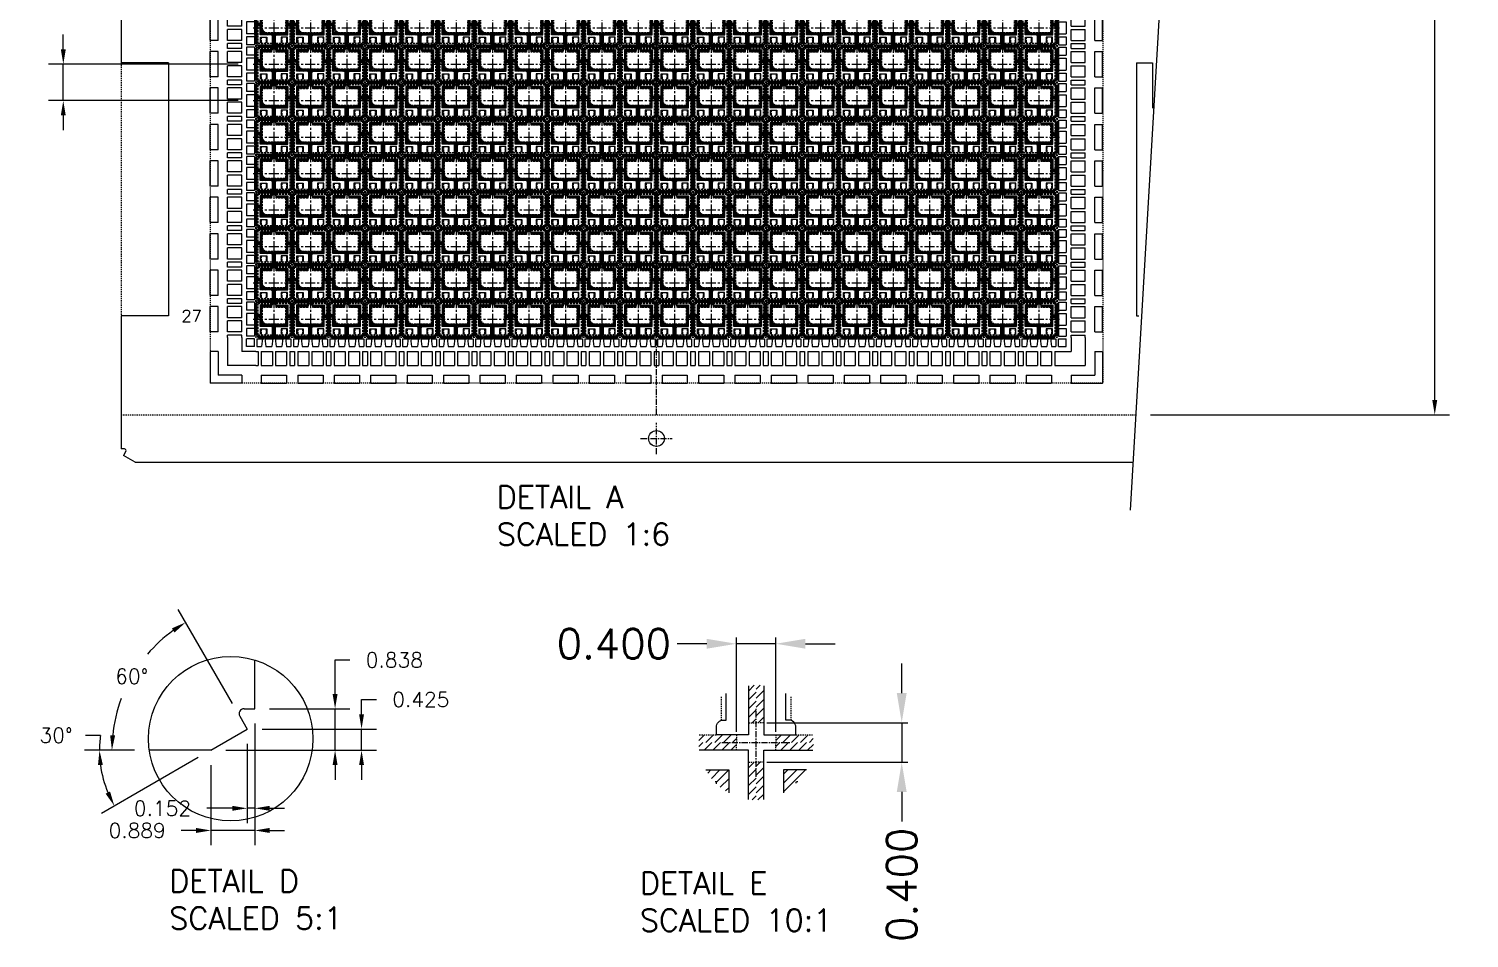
# Model space of a CAD drawing. Extents: x -388 to -242, y -131 to 56.
# Drawn here: x -388 to -242.2, y -130.8 to -38.8 of the extents above; entities that cross this region are included whole.
import ezdxf

# ---------------------------------------------------------------- set-up
doc = ezdxf.new("R2010")
doc.units = 0
doc.header["$LTSCALE"] = 0.5
for name, pattern in [('CENTER', [2, 1.25, -0.25, 0.25, -0.25]), ('HIDDEN', [0.375, 0.25, -0.125]), ('HIDDEN2', [0.1875, 0.125, -0.0625])]:
    doc.linetypes.add(name, pattern=pattern)
for name, color, linetype in [('B', 5, 'Continuous'), ('C', 1, 'CENTER'), ('C-L', 6, 'HIDDEN'), ('DIM', 7, 'Continuous'), ('H', 4, 'HIDDEN'), ('hatch', 7, 'CENTER'), ('HATCH O-L', 7, 'HIDDEN2'), ('HITACHI', 40, 'HIDDEN'), ('NOTES', 7, 'Continuous'), ('PACKAGE OL', 51, 'HIDDEN2')]:
    doc.layers.add(name, color=color, linetype=linetype)
doc.styles.get("Standard").update_dxf_attribs({"font": 'ROMANS.SHX'})
doc.dimstyles.new('DIM 1.6', dxfattribs={"dimtxt": 1.5, "dimasz": 1.5, "dimexe": 1.5, "dimexo": 1.5, "dimgap": 1.5, "dimtad": 0, "dimdec": 4, "dimlfac": 0.625, "dimzin": 1, "dimdsep": 46, "dimtxsty": 'STANDARD', "dimcen": 1.5, "dimclrd": 256, "dimclre": 256, "dimclrt": 256, "dimadec": 0, "dimazin": 2, "dimtfac": 1, "dimtdec": 4, "dimtmove": 0, "dimatfit": 3, "dimfxl": 1, "dimarcsym": 0})
doc.dimstyles.new('DIM 10', dxfattribs={"dimtxt": 3, "dimasz": 3, "dimexe": 0.625, "dimexo": 0.3125, "dimgap": 0.4, "dimtad": 0, "dimdec": 3, "dimlfac": 0.1, "dimzin": 1, "dimdsep": 46, "dimtxsty": 'STANDARD', "dimcen": 1.25, "dimclrd": 256, "dimclre": 256, "dimadec": 0, "dimazin": 2, "dimtfac": 1, "dimtdec": 3, "dimtmove": 0, "dimatfit": 3, "dimfxl": 1, "dimarcsym": 0})
doc.dimstyles.new('DIM 5', dxfattribs={"dimtxt": 1.5, "dimasz": 1.5, "dimexe": 1.5, "dimexo": 1.5, "dimgap": 1.5, "dimtad": 0, "dimtih": 1, "dimtoh": 1, "dimdec": 3, "dimlfac": 0.2, "dimzin": 1, "dimdsep": 46, "dimtxsty": 'STANDARD', "dimcen": 1.5, "dimclrd": 256, "dimclre": 256, "dimclrt": 256, "dimadec": 0, "dimazin": 2, "dimtfac": 1, "dimtdec": 3, "dimtmove": 0, "dimatfit": 3, "dimfxl": 1, "dimarcsym": 0})
pattern_1 = [(45, (-302.89194, -122.55605), (-0.449013, 0.449013), [])]
pattern_2 = [(45, (-325.93994, -122.55605), (-0.449013, 0.449013), [])]

# ---------------------------------------------------------------- blocks, each defined once
blk = doc.blocks.new('*D20')
at = {"layer": 'Defpoints', "color": 0, "transparency": 16777216}
for p in [(356.84, -908.11), (364.97, -908.11), (352.4, -912.3)]:
    blk.add_point(p, dxfattribs=at)
at = {"layer": 'DIM', "lineweight": -2, "transparency": 16777216}
for p, q in [((364.97, -906.61), (364.97, -903.17)), ((364.97, -903.17), (366.47, -903.17)), ((358.34, -908.11), (366.47, -908.11)), ((364.97, -912.3), (364.97, -908.11)), ((353.9, -912.3), (366.47, -912.3)), ((364.97, -913.8), (364.97, -915.3))]:
    blk.add_line(p, q, dxfattribs=at)
at = {"layer": 'DIM', "transparency": 16777216}
for points in [[(364.72, -906.61), (365.22, -906.61), (364.97, -908.11)], [(364.72, -913.8), (365.22, -913.8), (364.97, -912.3)]]:
    blk.add_solid(points, dxfattribs=at)
at = {"layer": 'DIM', "transparency": 16777216, "insert": (370.97, -903.17), "char_height": 1.5, "attachment_point": 5}
blk.add_mtext('0.838', dxfattribs=at)
blk = doc.blocks.new('*D21')
at = {"layer": 'Defpoints', "color": 0, "transparency": 16777216}
for p in [(356.84, -908.11), (356.08, -910.17), (356.08, -918.18)]:
    blk.add_point(p, dxfattribs=at)
at = {"layer": 'DIM', "lineweight": -2, "transparency": 16777216}
for p, q in [((356.84, -909.61), (356.84, -919.68)), ((356.08, -911.67), (356.08, -919.68)), ((354.58, -918.18), (351.99, -918.18)), ((356.84, -918.18), (356.08, -918.18)), ((358.34, -918.18), (359.84, -918.18))]:
    blk.add_line(p, q, dxfattribs=at)
at = {"layer": 'DIM', "transparency": 16777216}
for points in [[(354.58, -917.93), (354.58, -918.43), (356.08, -918.18)], [(358.34, -917.93), (358.34, -918.43), (356.84, -918.18)]]:
    blk.add_solid(points, dxfattribs=at)
at = {"layer": 'DIM', "transparency": 16777216, "insert": (347.49, -918.18), "char_height": 1.5, "attachment_point": 5}
blk.add_mtext('0.152', dxfattribs=at)
blk = doc.blocks.new('*D22')
at = {"layer": 'Defpoints', "color": 0, "transparency": 16777216}
for p in [(356.84, -908.11), (352.4, -912.3), (352.4, -920.42)]:
    blk.add_point(p, dxfattribs=at)
at = {"layer": 'DIM', "lineweight": -2, "transparency": 16777216}
for p, q in [((356.84, -909.61), (356.84, -921.92)), ((352.4, -913.8), (352.4, -921.92)), ((350.9, -920.42), (349.4, -920.42)), ((356.84, -920.42), (352.4, -920.42)), ((358.34, -920.42), (359.84, -920.42))]:
    blk.add_line(p, q, dxfattribs=at)
at = {"layer": 'DIM', "transparency": 16777216}
for points in [[(350.9, -920.17), (350.9, -920.67), (352.4, -920.42)], [(358.34, -920.17), (358.34, -920.67), (356.84, -920.42)]]:
    blk.add_solid(points, dxfattribs=at)
at = {"layer": 'DIM', "transparency": 16777216, "insert": (344.93, -920.42), "char_height": 1.5, "attachment_point": 5}
blk.add_mtext('0.889', dxfattribs=at)
blk = doc.blocks.new('*D23')
at = {"layer": 'Defpoints', "color": 0, "transparency": 16777216}
for p in [(356.08, -910.17), (346.16, -912.3), (352.4, -912.3), (352.4, -912.3), (341.8, -916.16)]:
    blk.add_point(p, dxfattribs=at)
at = {"layer": 'DIM', "lineweight": -2, "transparency": 16777216}
for p, q in [((341.22, -910.8), (339.72, -910.8)), ((344.66, -912.3), (339.62, -912.3)), ((351.1, -913.05), (341.33, -918.69))]:
    blk.add_line(p, q, dxfattribs=at)
for start, end in [(172.3762, 180), (187.6238, 202.3762)]:
    blk.add_arc((352.4, -912.3), 11.28, start, end, dxfattribs=at)
at = {"layer": 'DIM', "transparency": 16777216}
for points in [[(340.97, -913.81), (341.46, -913.78), (341.12, -912.3)], [(342.19, -916.48), (341.74, -916.7), (342.63, -917.94)]]:
    blk.add_solid(points, dxfattribs=at)
at = {"layer": 'DIM', "transparency": 16777216, "insert": (336.72, -910.8), "char_height": 1.5, "attachment_point": 5}
blk.add_mtext('30°', dxfattribs=at)
blk = doc.blocks.new('*D24')
at = {"layer": 'Defpoints', "color": 0, "transparency": 16777216}
for p in [(345.87, -902.7), (355.32, -908.86), (356.08, -910.17), (346.16, -912.3), (352.4, -912.3)]:
    blk.add_point(p, dxfattribs=at)
at = {"layer": 'DIM', "lineweight": -2, "transparency": 16777216}
for p, q in [((354.57, -907.56), (349.09, -898.07)), ((344.66, -912.3), (340.88, -912.3))]:
    blk.add_line(p, q, dxfattribs=at)
for start, end in [(125.7589, 139.4053), (159.5557, 174.2411)]:
    blk.add_arc((357.31, -912.3), 14.93, start, end, dxfattribs=at)
at = {"layer": 'DIM', "transparency": 16777216}
for points in [[(348.45, -899.97), (348.72, -900.39), (349.84, -899.37)], [(342.7, -910.81), (342.2, -910.79), (342.38, -912.3)]]:
    blk.add_solid(points, dxfattribs=at)
at = {"layer": 'DIM', "transparency": 16777216, "insert": (344.38, -904.83), "char_height": 1.5, "attachment_point": 5}
blk.add_mtext('60°', dxfattribs=at)
blk = doc.blocks.new('*D25')
at = {"layer": 'Defpoints', "color": 0, "transparency": 16777216}
for p in [(356.08, -910.17), (367.65, -910.17), (352.4, -912.3)]:
    blk.add_point(p, dxfattribs=at)
at = {"layer": 'DIM', "lineweight": -2, "transparency": 16777216}
for p, q in [((367.65, -908.67), (367.65, -907.17)), ((367.65, -907.17), (369.15, -907.17)), ((357.58, -910.17), (369.15, -910.17)), ((367.65, -912.3), (367.65, -910.17)), ((353.9, -912.3), (369.15, -912.3)), ((367.65, -913.8), (367.65, -915.3))]:
    blk.add_line(p, q, dxfattribs=at)
at = {"layer": 'DIM', "transparency": 16777216}
for points in [[(367.4, -908.67), (367.9, -908.67), (367.65, -910.17)], [(367.4, -913.8), (367.9, -913.8), (367.65, -912.3)]]:
    blk.add_solid(points, dxfattribs=at)
at = {"layer": 'DIM', "transparency": 16777216, "insert": (373.65, -907.17), "char_height": 1.5, "attachment_point": 5}
blk.add_mtext('0.425', dxfattribs=at)
blk = doc.blocks.new('2X2_3L QFN')
at = {"layer": 'hatch'}
h = blk.add_hatch(dxfattribs=at)
h.set_pattern_fill('ANSI31', color=256, scale=0.02)
h.paths.add_polyline_path([(-1, 0.275, -0.414214), (-1.075, 0.35), (-1.075, 0.952), (-1.152, 0.952), (-1.152, -0.952), (-1.075, -0.952), (-1.075, 0.05, -0.414214), (-1, 0.125)])
h.paths.add_polyline_path([(1.152, 0.952), (1.075, 0.952), (1.075, 0.352, -0.414214), (1, 0.277), (1, 0.125, -0.414214), (1.075, 0.05), (1.075, -0.952), (1.152, -0.952)])
h = blk.add_hatch(dxfattribs=at)
h.set_pattern_fill('ANSI31', color=256, scale=0.02)
h.paths.add_polyline_path([(0.2, -0.45), (0.875, -0.45), (0.875, 0.05, -0.414214), (0.95, 0.125), (1, 0.125), (1, 0.277), (0.95, 0.277, -0.414214), (0.875, 0.352), (0.875, 0.382), (0.875, 0.9), (0.175, 0.9, -0.414214), (0.1, 0.975), (0.1, 0.95), (0.1, 0.926, 0.317837), (0.15, 0.855), (0.15, 0.755), (0.75, 0.755), (0.75, -0.295), (-0.55, -0.295), (-0.75, -0.095), (-0.75, 0.755), (-0.15, 0.755), (-0.15, 0.855, 0.317837), (-0.1, 0.926), (-0.1, 0.95), (-0.1, 0.975, -0.414214), (-0.175, 0.9), (-0.875, 0.9), (-0.875, 0.35, -0.414214), (-0.95, 0.275), (-1, 0.275), (-1, 0.125), (-0.95, 0.125, -0.414214), (-0.875, 0.05), (-0.875, -0.45), (-0.2, -0.45, -0.414214), (-0.1, -0.55), (-0.1, -0.94, -0.236068), (-0.07, -1), (0.07, -1, -0.236068), (0.1, -0.94), (0.1, -0.55, -0.414214)])
h = blk.add_hatch(dxfattribs=at)
h.set_pattern_fill('ANSI31', color=256, scale=0.02)
h.paths.add_polyline_path([(0.175, 1.075), (0.952, 1.075), (0.952, 1.152), (-0.952, 1.152), (-0.952, 1.075), (-0.175, 1.075)])
h = blk.add_hatch(dxfattribs=at)
h.set_pattern_fill('ANSI31', color=256, scale=0.02)
h.paths.add_polyline_path([(-0.8, -0.6), (-0.85, -0.6), (-0.85, -0.925), (-0.825, -0.925, -0.085164), (-0.8, -0.929)])
h.paths.add_polyline_path([(-0.45, -0.6), (-0.5, -0.6), (-0.5, -0.929, -0.085164), (-0.475, -0.925), (-0.45, -0.925)])
h.paths.add_polyline_path([(0.5, -0.6), (0.45, -0.6), (0.45, -0.925), (0.475, -0.925, -0.085164), (0.5, -0.929)])
h.paths.add_polyline_path([(0.85, -0.6), (0.8, -0.6), (0.8, -0.929, -0.085164), (0.825, -0.925), (0.85, -0.925)])
h = blk.add_hatch(dxfattribs=at)
h.set_pattern_fill('ANSI31', color=256, scale=0.02)
h.paths.add_polyline_path([(0.07, -1), (-0.07, -1, -0.40487), (-0.143, -1.075), (0.143, -1.075, -0.40487)])
h.paths.add_polyline_path([(0.952, -1.075), (0.75, -1.075), (0.55, -1.075), (0.55, -1.075), (0.145, -1.075, -0.008002), (0.143, -1.075), (-0.143, -1.075, -0.008002), (-0.145, -1.075), (-0.55, -1.075), (-0.75, -1.075), (-0.75, -1.075), (-0.952, -1.075), (-0.952, -1.152), (0.952, -1.152)])
at = {"layer": 'B'}
blk.add_line((0.45, -0.925), (0.475, -0.925), dxfattribs=at)
for points in [[(-0.175, 0.9), (-0.875, 0.9), (-0.875, 0.35, -0.414214), (-0.95, 0.275), (-1, 0.275, -0.414214), (-1.075, 0.35), (-1.075, 1.075), (-0.175, 1.075, -0.414214), (-0.1, 1), (-0.1, 0.975, -0.414214)], [(1, 0.277, 0.414214), (1.075, 0.352), (1.075, 1.075), (0.175, 1.075, 0.414214), (0.1, 1), (0.1, 0.975, 0.414214), (0.175, 0.9), (0.875, 0.9), (0.875, 0.382), (0.875, 0.352, 0.414214), (0.95, 0.277)], [(-0.1, -0.55, 0.414214), (-0.2, -0.45), (-0.875, -0.45), (-0.875, 0.05, 0.414214), (-0.95, 0.125), (-1, 0.125, 0.414214), (-1.075, 0.05), (-1.075, -1.075), (-0.75, -1.075), (-0.75, -1, 0.414214), (-0.825, -0.925), (-0.85, -0.925), (-0.85, -0.6), (-0.45, -0.6), (-0.45, -0.925), (-0.475, -0.925, 0.414214), (-0.55, -1), (-0.55, -1.075), (-0.145, -1.075, 0.720759), (-0.1, -0.94)], [(0.1, -0.94), (0.1, -0.55, -0.414214), (0.2, -0.45), (0.875, -0.45), (0.875, 0.05, -0.414214), (0.95, 0.125), (1, 0.125, -0.414214), (1.075, 0.05), (1.075, -1.075), (0.75, -1.075), (0.75, -1, -0.414214), (0.825, -0.925), (0.85, -0.925), (0.85, -0.6), (0.45, -0.6), (0.45, -0.925), (0.475, -0.925, -0.414214), (0.55, -1), (0.55, -1.075), (0.145, -1.075, -0.720759)]]:
    blk.add_lwpolyline(points, format="xyb", close=True, dxfattribs=at)
at = {"layer": 'C'}
for p, q in [((0, 1.339), (0, -1.36)), ((-1.323, 0), (1.397, 0))]:
    blk.add_line(p, q, dxfattribs=at)
at = {"layer": 'C-L'}
blk.add_line((1, 1), (-1, 1), dxfattribs=at)
blk.add_lwpolyline([(-1, 1), (1, 1), (1, -1), (-1, -1)], close=True, dxfattribs=at)
at = {"layer": 'H'}
for p, q in [((-1.075, 0.952), (-1.152, 0.952)), ((-0.952, 1.075), (-0.952, 1.152)), ((-0.175, 1.075), (0.175, 1.075)), ((-0.1, 0.95), (-0.1, 0.975)), ((0.1, 0.95), (0.1, 0.975)), ((0.952, 1.075), (0.952, 1.152)), ((1.075, 0.952), (1.152, 0.952)), ((-0.15, 0.855), (-0.15, 0.855)), ((0.15, 0.855), (0.15, 0.855)), ((-0.8, -0.6), (-0.8, -0.929)), ((-0.5, -0.6), (-0.5, -0.929)), ((0.5, -0.6), (0.5, -0.929)), ((0.8, -0.6), (0.8, -0.929)), ((-1.075, -0.952), (-1.152, -0.952)), ((-0.952, -1.075), (-0.952, -1.152)), ((-0.75, -1.075), (-0.55, -1.075)), ((0.55, -1.075), (0.75, -1.075)), ((0.952, -1.075), (0.952, -1.152)), ((1.075, -0.952), (1.152, -0.952))]:
    blk.add_line(p, q, dxfattribs=at)
blk.add_lwpolyline([(-0.1, 0.95), (-0.1, 0.926, -0.317837), (-0.15, 0.855), (-0.15, 0.755), (-0.75, 0.755), (-0.75, -0.095), (-0.55, -0.295), (0.75, -0.295), (0.75, 0.755), (0.15, 0.755), (0.15, 0.855, -0.317837), (0.1, 0.926), (0.1, 0.95)], format="xyb", dxfattribs=at)
at = {"layer": 'HATCH O-L'}
blk.add_lwpolyline([(-1.152, -1.152), (-1.152, 1.152), (1.152, 1.152), (1.152, -1.152)], close=True, dxfattribs=at)
blk = doc.blocks.new('H-SUPPORT')
at = {"layer": 'hatch'}
h = blk.add_hatch(dxfattribs=at)
h.set_pattern_fill('ANSI31', color=256, scale=0.02)
h.set_pattern_definition([(45, (536.18558, 348.402293), (-0.0449012806, 0.0449012806), [])])
h.paths.add_polyline_path([(1.752, 2.377), (-0.152, 2.377), (-0.152, 2.3), (1.752, 2.3)])
at = {"layer": 'B'}
for p, q in [((-0.275, 2.3), (0.05, 2.3)), ((-0.275, 2.3), (-0.275, 1.8)), ((0.05, 2.15), (0.009, 1.8)), ((0.05, 2.3), (0.05, 2.15)), ((0.25, 2.3), (0.7, 2.3)), ((0.25, 2.3), (0.25, 2.15)), ((0.25, 2.15), (0.291, 1.8)), ((0.7, 2.15), (0.659, 1.8)), ((0.7, 2.3), (0.7, 2.15)), ((0.9, 2.3), (1.35, 2.3)), ((0.9, 2.3), (0.9, 2.15)), ((0.9, 2.15), (0.941, 1.8)), ((1.35, 2.15), (1.309, 1.8)), ((1.35, 2.3), (1.35, 2.15)), ((1.55, 2.3), (1.875, 2.3)), ((1.55, 2.3), (1.55, 2.15)), ((1.55, 2.15), (1.591, 1.8)), ((1.875, 2.3), (1.875, 1.8)), ((-0.352, 1.5), (-0.2, 1.5)), ((-0.275, 1.8), (0.009, 1.8)), ((-0.2, 1.5), (-0.2, 0.6)), ((0, 1.5), (0.7, 1.5)), ((0, 1.5), (0, 0.6)), ((0.291, 1.8), (0.659, 1.8)), ((0.7, 1.5), (0.7, 0.6)), ((0.9, 1.5), (1.6, 1.5)), ((0.9, 1.5), (0.9, 0.6)), ((0.941, 1.8), (1.309, 1.8)), ((1.591, 1.8), (1.875, 1.8)), ((1.6, 1.5), (1.6, 0.6)), ((1.8, 1.5), (1.8, 0.6)), ((1.8, 1.5), (1.952, 1.5)), ((-0.352, 0.6), (-0.2, 0.6)), ((0, 0.6), (0.7, 0.6)), ((0, 0), (0, -0.5)), ((0.9, 0.6), (1.6, 0.6)), ((1.8, 0.6), (1.952, 0.6)), ((0, 0), (1.6, 0)), ((0, -0.5), (1.6, -0.5)), ((1.6, 0), (1.6, -0.5))]:
    blk.add_line(p, q, dxfattribs=at)
at = {"layer": 'H'}
for p, q in [((-0.152, 2.377), (-0.152, 2.3)), ((0.05, 2.3), (0.25, 2.3)), ((0.7, 2.3), (0.9, 2.3)), ((1.35, 2.3), (1.55, 2.3)), ((1.752, 2.377), (1.752, 2.3))]:
    blk.add_line(p, q, dxfattribs=at)
blk = doc.blocks.new('V-SUPPORT')
at = {"layer": 'hatch'}
h = blk.add_hatch(dxfattribs=at)
h.set_pattern_fill('ANSI31', color=256, scale=0.02)
h.set_pattern_definition([(45, (484.95498, 344.772493), (-0.0449012806, 0.0449012806), [])])
h.paths.add_polyline_path([(-0.8, 0.8524), (-0.8774, 0.8524), (-0.8774, -1.0524), (-0.8, -1.0524)])
at = {"layer": 'B'}
for p, q in [((-0.8, 0.975), (-0.3, 0.975)), ((-0.8, 0.975), (-0.8, 0.475)), ((-0.3, 0.975), (-0.3, 0.475)), ((0, 0.9), (0, 1.0524)), ((0.9, 0.9), (0.9, 1.0524)), ((-0.8, 0.475), (-0.3, 0.475)), ((-0.8, 0.275), (-0.3, 0.275)), ((-0.8, 0.275), (-0.8, -0.475)), ((-0.3, 0.275), (-0.3, -0.475)), ((0, 0.9), (0.9, 0.9)), ((0, 0), (0, 0.7)), ((0, 0.7), (0.9, 0.7)), ((0, 0), (0.9, 0)), ((0.9, 0), (0.9, 0.7)), ((1.5, -0.9), (1.5, 0.7)), ((1.5, 0.7), (2, 0.7)), ((2, -0.9), (2, 0.7)), ((-0.8, -0.475), (-0.3, -0.475)), ((-0.8, -0.675), (-0.8, -1.175)), ((-0.8, -0.675), (-0.3, -0.675)), ((-0.3, -0.675), (-0.3, -1.175)), ((0, -0.9), (0, -0.2)), ((0, -0.2), (0.9, -0.2)), ((0, -0.9), (0.9, -0.9)), ((0.9, -0.9), (0.9, -0.2)), ((1.5, -0.9), (2, -0.9)), ((-0.8, -1.175), (-0.3, -1.175)), ((0, -1.2524), (0, -1.1)), ((0, -1.1), (0.9, -1.1)), ((0.9, -1.2524), (0.9, -1.1))]:
    blk.add_line(p, q, dxfattribs=at)
at = {"layer": 'H'}
for p, q in [((-0.8774, 0.8524), (-0.8, 0.8524)), ((-0.8, 0.475), (-0.8, 0.275)), ((-0.8, -0.475), (-0.8, -0.675)), ((-0.8774, -1.0524), (-0.8, -1.0524))]:
    blk.add_line(p, q, dxfattribs=at)
blk = doc.blocks.new('*D42')
at = {"layer": 'Defpoints', "color": 0, "transparency": 16777216}
for p in [(-384.55, -42.39), (-365.34, -42.39), (-365.34, -46.08)]:
    blk.add_point(p, dxfattribs=at)
at = {"layer": 'DIM', "lineweight": -2, "transparency": 16777216}
for p, q in [((-384.55, -40.89), (-384.55, -39.39)), ((-366.84, -42.39), (-386.05, -42.39)), ((-384.55, -46.08), (-384.55, -42.39)), ((-366.84, -46.08), (-386.05, -46.08)), ((-384.55, -47.58), (-384.55, -49.08))]:
    blk.add_line(p, q, dxfattribs=at)
at = {"layer": 'DIM', "transparency": 16777216}
for points in [[(-384.8, -40.89), (-384.3, -40.89), (-384.55, -42.39)], [(-384.8, -47.58), (-384.3, -47.58), (-384.55, -46.08)]]:
    blk.add_solid(points, dxfattribs=at)
at = {"layer": 'DIM', "transparency": 16777216, "insert": (-384.55, -27.61), "char_height": 1.5, "attachment_point": 5, "rotation": 90}
blk.add_mtext('2.3048, REF. TYP.', dxfattribs=at)
blk = doc.blocks.new('*D3')
at = {"layer": 'Defpoints', "color": 0, "transparency": 16777216}
for p in [(408.36, -909.52), (408.36, -913.52), (422.33, -913.52)]:
    blk.add_point(p, dxfattribs=at)
at = {"layer": 'DIM', "lineweight": -2, "transparency": 16777216}
for p, q in [((422.33, -906.52), (422.33, -903.52)), ((408.68, -909.52), (422.96, -909.52)), ((422.33, -909.52), (422.33, -913.52)), ((408.68, -913.52), (422.96, -913.52)), ((422.33, -916.52), (422.33, -919.52))]:
    blk.add_line(p, q, dxfattribs=at)
at = {"layer": 'DIM', "transparency": 16777216}
for points in [[(421.83, -906.52), (422.83, -906.52), (422.33, -909.52)], [(421.83, -916.52), (422.83, -916.52), (422.33, -913.52)]]:
    blk.add_solid(points, dxfattribs=at)
at = {"layer": 'DIM', "color": 0, "transparency": 16777216, "insert": (422.33, -925.92), "char_height": 3, "attachment_point": 5, "rotation": 90}
blk.add_mtext('0.400', dxfattribs=at)
blk = doc.blocks.new('*D4')
at = {"layer": 'Defpoints', "color": 0, "transparency": 16777216}
for p in [(409.59, -901.53), (405.59, -910.75), (409.59, -910.75)]:
    blk.add_point(p, dxfattribs=at)
at = {"layer": 'DIM', "lineweight": -2, "transparency": 16777216}
for p, q in [((405.59, -910.44), (405.59, -900.9)), ((409.59, -910.44), (409.59, -900.9)), ((402.59, -901.53), (399.59, -901.53)), ((409.59, -901.53), (405.59, -901.53)), ((412.59, -901.53), (415.59, -901.53))]:
    blk.add_line(p, q, dxfattribs=at)
at = {"layer": 'DIM', "transparency": 16777216}
for points in [[(402.59, -901.03), (402.59, -902.03), (405.59, -901.53)], [(412.59, -901.03), (412.59, -902.03), (409.59, -901.53)]]:
    blk.add_solid(points, dxfattribs=at)
at = {"layer": 'DIM', "color": 0, "transparency": 16777216, "insert": (393.19, -901.53), "char_height": 3, "attachment_point": 5}
blk.add_mtext('0.400', dxfattribs=at)
blk = doc.blocks.new('*D5')
at = {"layer": 'Defpoints', "color": 0, "transparency": 16777216}
for p in [(451.71, -763.16), (446.02, -878.36), (476.29, -878.36)]:
    blk.add_point(p, dxfattribs=at)
at = {"layer": 'DIM', "lineweight": -2, "transparency": 16777216}
for p, q in [((453.21, -763.16), (477.79, -763.16)), ((476.29, -764.66), (476.29, -807.97)), ((476.29, -876.86), (476.29, -833.54)), ((447.52, -878.36), (477.79, -878.36))]:
    blk.add_line(p, q, dxfattribs=at)
at = {"layer": 'DIM', "transparency": 16777216}
for points in [[(476.04, -764.66), (476.54, -764.66), (476.29, -763.16)], [(476.04, -876.86), (476.54, -876.86), (476.29, -878.36)]]:
    blk.add_solid(points, dxfattribs=at)
at = {"layer": 'DIM', "transparency": 16777216, "insert": (476.29, -820.76), "char_height": 1.5, "attachment_point": 5, "rotation": 90}
blk.add_mtext('72±0.5 TAPE WIDTH', dxfattribs=at)

msp = doc.modelspace()

# ---------------------------------------------------------------- hatches: boundary and pattern name
at = {"layer": 'hatch'}
h = msp.add_hatch(dxfattribs=at)
h.set_pattern_fill('ANSI31', color=256, scale=0.2)
h.set_pattern_definition([(45, (-325.93994, -99.50805), (-0.449013, 0.449013), [])])
edge = h.paths.add_edge_path()
edge.add_arc((-314.41594, -111.03205), 5.80193, 90, 97.6663394)
edge.add_line((-315.18994, -105.28198), (-315.18994, -109.03205))
edge.add_line((-315.18994, -109.03205), (-314.41594, -109.03205))
edge.add_line((-314.41594, -109.03205), (-314.41594, -105.23012))
edge = h.paths.add_edge_path()
edge.add_arc((-314.41594, -111.03205), 5.80193, 172.3336606, 180)
edge.add_line((-320.21787, -111.03205), (-316.41594, -111.03205))
edge.add_line((-316.41594, -111.03205), (-316.41594, -110.25805))
edge.add_line((-316.41594, -110.25805), (-320.16601, -110.25805))
h = msp.add_hatch(dxfattribs=at)
h.set_pattern_fill('ANSI31', color=256, scale=0.2)
h.set_pattern_definition([(45, (-302.89194, -99.50805), (-0.449013, 0.449013), [])])
edge = h.paths.add_edge_path()
edge.add_arc((-314.41594, -111.03205), 5.80193, 82.3336606, 90)
edge.add_line((-314.41594, -105.23012), (-314.41594, -109.03205))
edge.add_line((-314.41594, -109.03205), (-313.64194, -109.03205))
edge.add_line((-313.64194, -109.03205), (-313.64194, -105.28198))
edge = h.paths.add_edge_path()
edge.add_arc((-314.41594, -111.03205), 5.80193, 360, 367.6663394)
edge.add_line((-308.66587, -110.25805), (-312.41594, -110.25805))
edge.add_line((-312.41594, -110.25805), (-312.41594, -111.03205))
edge.add_line((-312.41594, -111.03205), (-308.61402, -111.03205))
h = msp.add_hatch(dxfattribs=at)
h.set_pattern_fill('ANSI31', color=256, scale=0.2)
h.set_pattern_definition(pattern_2)
edge = h.paths.add_edge_path()
edge.add_arc((-314.41594, -111.03205), 5.80193, 180, 187.6663394)
edge.add_line((-320.16601, -111.80605), (-316.41594, -111.80605))
edge.add_line((-316.41594, -111.80605), (-316.41594, -111.03205))
edge.add_line((-316.41594, -111.03205), (-320.21787, -111.03205))
h = msp.add_hatch(dxfattribs=at)
h.set_pattern_fill('ANSI31', color=256, scale=0.2)
h.set_pattern_definition(pattern_1)
edge = h.paths.add_edge_path()
edge.add_arc((-314.41594, -111.03205), 5.80193, 352.3336606, 360)
edge.add_line((-308.61402, -111.03205), (-312.41594, -111.03205))
edge.add_line((-312.41594, -111.03205), (-312.41594, -111.80605))
edge.add_line((-312.41594, -111.80605), (-308.66587, -111.80605))
h = msp.add_hatch(dxfattribs=at)
h.set_pattern_fill('ANSI31', color=256, scale=0.2)
h.set_pattern_definition(pattern_2)
edge = h.paths.add_edge_path()
edge.add_arc((-314.41594, -111.03205), 5.80193, 262.3336606, 270)
edge.add_line((-314.41594, -116.83397), (-314.41594, -113.03205))
edge.add_line((-314.41594, -113.03205), (-315.18994, -113.03205))
edge.add_line((-315.18994, -113.03205), (-315.18994, -116.78212))
edge = h.paths.add_edge_path()
edge.add_arc((-314.41594, -111.03205), 5.80193, 208.5624974, 223.2312772)
edge.add_line((-318.64319, -115.00605), (-318.43994, -115.00605))
edge.add_line((-318.43994, -115.00605), (-318.43994, -115.21173))
edge.add_arc((-314.41594, -111.03205), 5.80193, 226.0872013, 241.4375026)
edge.add_line((-317.18994, -116.12786), (-317.18994, -113.80605))
edge.add_line((-317.18994, -113.80605), (-319.51175, -113.80605))
h = msp.add_hatch(dxfattribs=at)
h.set_pattern_fill('ANSI31', color=256, scale=0.2)
h.set_pattern_definition(pattern_1)
edge = h.paths.add_edge_path()
edge.add_arc((-314.41594, -111.03205), 5.80193, 270, 277.6663394)
edge.add_line((-313.64194, -116.78212), (-313.64194, -113.03205))
edge.add_line((-313.64194, -113.03205), (-314.41594, -113.03205))
edge.add_line((-314.41594, -113.03205), (-314.41594, -116.83397))
edge = h.paths.add_edge_path()
edge.add_arc((-314.41594, -111.03205), 5.80193, 316.7687228, 331.4375026)
edge.add_line((-309.32013, -113.80605), (-311.64194, -113.80605))
edge.add_line((-311.64194, -113.80605), (-311.64194, -116.12786))
edge.add_arc((-314.41594, -111.03205), 5.80193, 298.5624974, 313.9127987)
edge.add_line((-310.39194, -115.21173), (-310.39194, -115.00605))
edge.add_line((-310.39194, -115.00605), (-310.18869, -115.00605))

# ---------------------------------------------------------------- linework, layer by layer
msp.add_line((-272.85545, -24.72426), (-276.56092, -87.5187))
at = {"layer": 'B'}
for p, q in [((-378.70654, -32.26775), (-378.70654, -42.26775)), ((-373.90654, -42.26775), (-378.70654, -42.26775)), ((-373.90654, -42.26775), (-373.90654, -67.86775)), ((-275.90654, -42.26775), (-275.90654, -67.86775)), ((-275.90654, -42.26775), (-274.30654, -42.26775)), ((-274.30654, -42.26775), (-274.30654, -46.84042)), ((-378.70654, -67.86775), (-378.70654, -81.32663)), ((-373.90654, -67.86775), (-378.70654, -67.86775)), ((-275.90654, -67.86775), (-275.68619, -67.86775)), ((-367.91486, -70.05143), (-367.91486, -72.89527)), ((-366.47486, -70.05143), (-366.47486, -71.45527)), ((-365.19486, -70.17527), (-365.99486, -70.17527)), ((-365.99486, -70.97527), (-365.99486, -70.17527)), ((-365.19486, -70.97527), (-365.99486, -70.97527)), ((-365.19486, -70.97527), (-365.19486, -70.17527)), ((-283.81822, -70.17527), (-283.01822, -70.17527)), ((-283.81822, -70.97527), (-283.81822, -70.17527)), ((-283.81822, -70.97527), (-283.01822, -70.97527)), ((-283.01822, -70.97527), (-283.01822, -70.17527)), ((-282.53822, -70.05143), (-282.53822, -71.45527)), ((-281.09822, -70.05143), (-281.09822, -72.89527)), ((-369.67486, -71.47335), (-369.67486, -74.65527)), ((-368.87486, -71.47335), (-369.67486, -71.47335)), ((-368.87486, -71.47335), (-368.87486, -73.85527)), ((-365.07102, -72.89527), (-367.91486, -72.89527)), ((-365.07102, -71.45527), (-366.47486, -71.45527)), ((-283.94206, -71.45527), (-282.53822, -71.45527)), ((-283.94206, -72.89527), (-281.09822, -72.89527)), ((-280.13822, -71.47335), (-280.13822, -73.85527)), ((-280.13822, -71.47335), (-279.33822, -71.47335)), ((-279.33822, -71.47335), (-279.33822, -74.65527)), ((-366.49294, -73.85527), (-368.87486, -73.85527)), ((-366.49294, -73.85527), (-366.49294, -74.65527)), ((-282.52014, -73.85527), (-280.13822, -73.85527)), ((-282.52014, -73.85527), (-282.52014, -74.65527)), ((-366.49294, -74.65527), (-369.67486, -74.65527)), ((-282.52014, -74.65527), (-279.33822, -74.65527)), ((-377.28414, -82.66775), (-276.27467, -82.66775)), ((-365.16453, -107.61585), (-365.16453, -102.68788)), ((-369.60953, -111.80685), (-375.84245, -111.80685))]:
    msp.add_line(p, q, dxfattribs=at)
at = {"layer": 'B', "ltscale": 0.2}
for p, q in [((-378.35839, -81.32663), (-378.70654, -81.32663)), ((-378.35839, -81.32663), (-378.70654, -81.32663)), ((-378.21982, -81.56663), (-378.4627, -81.98731)), ((-377.28414, -82.66775), (-378.4627, -81.98731)), ((-366.25252, -107.61585), (-365.16453, -107.61585)), ((-366.25252, -107.61585), (-365.16453, -107.61585)), ((-366.68553, -108.36585), (-365.92653, -109.68046)), ((-369.60953, -111.80685), (-365.92653, -109.68046))]:
    msp.add_line(p, q, dxfattribs=at)
at = {"layer": 'B'}
for points in [[(-315.18994, -105.28198), (-315.18994, -110.25805), (-318.43994, -110.25805), (-318.43994, -109.50805, -0.414213562), (-317.68994, -108.75805), (-317.43994, -108.75805), (-317.43994, -106.08051)], [(-313.64194, -105.28198), (-313.64194, -110.25805), (-310.39194, -110.25805), (-310.39194, -109.50805, 0.414213562), (-311.14194, -108.75805), (-311.39194, -108.75805), (-311.39194, -106.08051)]]:
    msp.add_lwpolyline(points, format="xyb", dxfattribs=at)
for points in [[(-315.18994, -116.78212), (-315.18994, -111.80605), (-320.16601, -111.80605)], [(-313.64194, -116.78212), (-313.64194, -111.80605), (-308.66587, -111.80605)], [(-319.51175, -113.80605), (-317.18994, -113.80605), (-317.18994, -116.12786)], [(-309.32013, -113.80605), (-311.64194, -113.80605), (-311.64194, -116.12786)]]:
    msp.add_lwpolyline(points, dxfattribs=at)
msp.add_circle((-324.50654, -80.26775), 0.8, dxfattribs=at)
at = {"layer": 'B', "ltscale": 0.2}
for centre, radius, start, end in [((-378.35839, -81.48663), 0.16, 330, 90), ((-366.25252, -108.11585), 0.5, 90, 210)]:
    msp.add_arc(centre, radius, start, end, dxfattribs=at)
at = {"layer": 'C'}
for p, q in [((-324.50654, -77.86775), (-324.50654, 37.33225)), ((-324.50654, -69.93623), (-324.50654, -66.73623)), ((-324.50654, -81.86775), (-324.50654, -78.66775)), ((-326.10654, -80.26775), (-322.90654, -80.26775)), ((-314.41594, -114.49634), (-314.41594, -107.56776)), ((-317.88023, -111.03205), (-310.95165, -111.03205))]:
    msp.add_line(p, q, dxfattribs=at)
at = {"layer": 'DIM'}
msp.add_circle((-367.60034, -110.64683), 8.32335, dxfattribs=at)
at = {"layer": 'H'}
for p, q in [((-317.93994, -106.42295), (-317.93994, -108.80094)), ((-310.89194, -106.42295), (-310.89194, -108.80094)), ((-315.18994, -109.03205), (-314.41594, -109.03205)), ((-313.64194, -109.03205), (-314.41594, -109.03205)), ((-320.16601, -110.25805), (-318.43994, -110.25805)), ((-316.41594, -110.25766), (-316.41594, -111.03205)), ((-312.41594, -110.25766), (-312.41594, -111.03205)), ((-310.39194, -110.25805), (-308.66587, -110.25805)), ((-316.41594, -111.80643), (-316.41594, -111.03205)), ((-312.41594, -111.80643), (-312.41594, -111.03205)), ((-315.18994, -113.03205), (-314.41594, -113.03205)), ((-313.64194, -113.03205), (-314.41594, -113.03205))]:
    msp.add_line(p, q, dxfattribs=at)
for points in [[(-318.43994, -115.21173), (-318.43994, -115.00605), (-318.64319, -115.00605)], [(-310.18869, -115.00605), (-310.39194, -115.00605), (-310.39194, -115.21173)]]:
    msp.add_lwpolyline(points, dxfattribs=at)
at = {"layer": 'HITACHI'}
for p, q in [((-378.70654, 30.93225), (-378.70654, -71.46775)), ((-378.70654, 30.93225), (-378.70654, -71.46775)), ((-378.70654, -77.86775), (-275.99142, -77.86775))]:
    msp.add_line(p, q, dxfattribs=at)
at = {"layer": 'PACKAGE OL'}
for p, q in [((-369.68734, 34.13225), (-369.68734, -74.66775)), ((-279.32574, 34.13225), (-279.32574, -74.66775)), ((-279.32574, -74.66775), (-369.68734, -74.66775))]:
    msp.add_line(p, q, dxfattribs=at)

# ---------------------------------------------------------------- block references
at = {"xscale": 1.6, "yscale": 1.6, "zscale": 1.6}
for p in [(-363.22718, -38.70615), (-359.5395, -38.70615), (-355.85182, -38.70615), (-352.16414, -38.70615), (-348.47646, -38.70615), (-344.78878, -38.70615), (-341.1011, -38.70615), (-337.41342, -38.70615), (-333.72574, -38.70615), (-330.03806, -38.70615), (-326.35038, -38.70615), (-322.6627, -38.70615), (-318.97502, -38.70615), (-315.28734, -38.70615), (-311.59966, -38.70615), (-307.91198, -38.70615), (-304.2243, -38.70615), (-300.53662, -38.70615), (-296.84894, -38.70615), (-293.16126, -38.70615), (-289.47358, -38.70615), (-285.7859, -38.70615), (-363.22718, -42.39383), (-359.5395, -42.39383), (-355.85182, -42.39383), (-352.16414, -42.39383), (-348.47646, -42.39383), (-344.78878, -42.39383), (-341.1011, -42.39383), (-337.41342, -42.39383), (-333.72574, -42.39383), (-330.03806, -42.39383), (-326.35038, -42.39383), (-322.6627, -42.39383), (-318.97502, -42.39383), (-315.28734, -42.39383), (-311.59966, -42.39383), (-307.91198, -42.39383), (-304.2243, -42.39383), (-300.53662, -42.39383), (-296.84894, -42.39383), (-293.16126, -42.39383), (-289.47358, -42.39383), (-285.7859, -42.39383), (-363.22718, -46.08151), (-359.5395, -46.08151), (-355.85182, -46.08151), (-352.16414, -46.08151), (-348.47646, -46.08151), (-344.78878, -46.08151), (-341.1011, -46.08151), (-337.41342, -46.08151), (-333.72574, -46.08151), (-330.03806, -46.08151), (-326.35038, -46.08151), (-322.6627, -46.08151), (-318.97502, -46.08151), (-315.28734, -46.08151), (-311.59966, -46.08151), (-307.91198, -46.08151), (-304.2243, -46.08151), (-300.53662, -46.08151), (-296.84894, -46.08151), (-293.16126, -46.08151), (-289.47358, -46.08151), (-285.7859, -46.08151), (-363.22718, -49.76919), (-359.5395, -49.76919), (-355.85182, -49.76919), (-352.16414, -49.76919), (-348.47646, -49.76919), (-344.78878, -49.76919), (-341.1011, -49.76919), (-337.41342, -49.76919), (-333.72574, -49.76919), (-330.03806, -49.76919), (-326.35038, -49.76919), (-322.6627, -49.76919), (-318.97502, -49.76919), (-315.28734, -49.76919), (-311.59966, -49.76919), (-307.91198, -49.76919), (-304.2243, -49.76919), (-300.53662, -49.76919), (-296.84894, -49.76919), (-293.16126, -49.76919), (-289.47358, -49.76919), (-285.7859, -49.76919), (-363.22718, -53.45687), (-359.5395, -53.45687), (-355.85182, -53.45687), (-352.16414, -53.45687), (-348.47646, -53.45687), (-344.78878, -53.45687), (-341.1011, -53.45687), (-337.41342, -53.45687), (-333.72574, -53.45687), (-330.03806, -53.45687), (-326.35038, -53.45687), (-322.6627, -53.45687), (-318.97502, -53.45687), (-315.28734, -53.45687), (-311.59966, -53.45687), (-307.91198, -53.45687), (-304.2243, -53.45687), (-300.53662, -53.45687), (-296.84894, -53.45687), (-293.16126, -53.45687), (-289.47358, -53.45687), (-285.7859, -53.45687), (-363.22718, -57.14455), (-359.5395, -57.14455), (-355.85182, -57.14455), (-352.16414, -57.14455), (-348.47646, -57.14455), (-344.78878, -57.14455), (-341.1011, -57.14455), (-337.41342, -57.14455), (-333.72574, -57.14455), (-330.03806, -57.14455), (-326.35038, -57.14455), (-322.6627, -57.14455), (-318.97502, -57.14455), (-315.28734, -57.14455), (-311.59966, -57.14455), (-307.91198, -57.14455), (-304.2243, -57.14455), (-300.53662, -57.14455), (-296.84894, -57.14455), (-293.16126, -57.14455), (-289.47358, -57.14455), (-285.7859, -57.14455), (-363.22718, -60.83223), (-359.5395, -60.83223), (-355.85182, -60.83223), (-352.16414, -60.83223), (-348.47646, -60.83223), (-344.78878, -60.83223), (-341.1011, -60.83223), (-337.41342, -60.83223), (-333.72574, -60.83223), (-330.03806, -60.83223), (-326.35038, -60.83223), (-322.6627, -60.83223), (-318.97502, -60.83223), (-315.28734, -60.83223), (-311.59966, -60.83223), (-307.91198, -60.83223), (-304.2243, -60.83223), (-300.53662, -60.83223), (-296.84894, -60.83223), (-293.16126, -60.83223), (-289.47358, -60.83223), (-285.7859, -60.83223), (-363.22718, -64.51991), (-359.5395, -64.51991), (-355.85182, -64.51991), (-352.16414, -64.51991), (-348.47646, -64.51991), (-344.78878, -64.51991), (-341.1011, -64.51991), (-337.41342, -64.51991), (-333.72574, -64.51991), (-330.03806, -64.51991), (-326.35038, -64.51991), (-322.6627, -64.51991), (-318.97502, -64.51991), (-315.28734, -64.51991), (-311.59966, -64.51991), (-307.91198, -64.51991), (-304.2243, -64.51991), (-300.53662, -64.51991), (-296.84894, -64.51991), (-293.16126, -64.51991), (-289.47358, -64.51991), (-285.7859, -64.51991), (-363.22718, -68.20759), (-359.5395, -68.20759), (-355.85182, -68.20759), (-352.16414, -68.20759), (-348.47646, -68.20759), (-344.78878, -68.20759), (-341.1011, -68.20759), (-337.41342, -68.20759), (-333.72574, -68.20759), (-330.03806, -68.20759), (-326.35038, -68.20759), (-322.6627, -68.20759), (-318.97502, -68.20759), (-315.28734, -68.20759), (-311.59966, -68.20759), (-307.91198, -68.20759), (-304.2243, -68.20759), (-300.53662, -68.20759), (-296.84894, -68.20759), (-293.16126, -68.20759), (-289.47358, -68.20759), (-285.7859, -68.20759)]:
    msp.add_blockref('2X2_3L QFN', p, dxfattribs=at)
at = {"layer": 'B', "yscale": 1.6, "zscale": 1.6}
for p, xscale in [((-366.47486, -38.54615), -1.6), ((-282.53822, -38.54615), 1.6), ((-366.47486, -42.23383), -1.6), ((-282.53822, -42.23383), 1.6), ((-366.47486, -45.92151), -1.6), ((-282.53822, -45.92151), 1.6), ((-366.47486, -49.60919), -1.6), ((-282.53822, -49.60919), 1.6), ((-366.47486, -53.29687), -1.6), ((-282.53822, -53.29687), 1.6), ((-366.47486, -56.98455), -1.6), ((-282.53822, -56.98455), 1.6), ((-366.47486, -60.67223), -1.6), ((-282.53822, -60.67223), 1.6), ((-366.47486, -64.35991), -1.6), ((-282.53822, -64.35991), 1.6), ((-366.47486, -68.04759), -1.6), ((-282.53822, -68.04759), 1.6)]:
    msp.add_blockref('V-SUPPORT', p, dxfattribs=dict(at, xscale=xscale))
at = {"layer": 'HATCH O-L', "xscale": 1.6, "yscale": 1.6, "zscale": 1.6}
for p in [(-364.50718, -73.85527), (-360.8195, -73.85527), (-357.13182, -73.85527), (-353.44414, -73.85527), (-349.75646, -73.85527), (-346.06878, -73.85527), (-342.3811, -73.85527), (-338.69342, -73.85527), (-335.00574, -73.85527), (-331.31806, -73.85527), (-327.63038, -73.85527), (-323.9427, -73.85527), (-320.25502, -73.85527), (-316.56734, -73.85527), (-312.87966, -73.85527), (-309.19198, -73.85527), (-305.5043, -73.85527), (-301.81662, -73.85527), (-298.12894, -73.85527), (-294.44126, -73.85527), (-290.75358, -73.85527), (-287.0659, -73.85527)]:
    msp.add_blockref('H-SUPPORT', p, dxfattribs=at)

# ---------------------------------------------------------------- texts
at = {"layer": 'DIM', "char_height": 1.5, "attachment_point": 1}
for s, insert in [('{\\H1.5x;DETAIL A\\PSCALED 1:6\\P}^I', (-340.66496, -85.07388)), ('{\\H1.5x;DETAIL D\\PSCALED 5:1\\P\\P}^I', (-373.81405, -123.93151)), ('{\\H1.5x;DETAIL E\\PSCALED 10:1\\P\\P}^I', (-326.18142, -124.14258))]:
    msp.add_mtext_dynamic_manual_height_columns(s, width=99.5271631, gutter_width=1, heights=[0], dxfattribs=dict(at, insert=insert))
at = {"layer": 'NOTES', "insert": (-372.58696, -67.26659), "char_height": 1.2, "attachment_point": 1}
msp.add_mtext_dynamic_manual_height_columns('27', width=46.8881519, gutter_width=1, heights=[0], dxfattribs=at)

# ---------------------------------------------------------------- dimensions: what is measured, and where the dimension line sits
at = {"layer": 'DIM'}
dim = msp.add_linear_dim(base=(-245.72079, -77.86775), p1=(-270.2957, 37.33225), p2=(-275.99142, -77.86775), angle=90, text='<> TAPE WIDTH', dimstyle='DIM 1.6', override={"dimgap": 1.5, "dimdec": 0, "dimtol": 1, "dimlim": 0, "dimtp": 0.5, "dimtm": 0.5, "dimtdec": 1}, dxfattribs=at)
dim.commit()
dim.dimension.update_dxf_attribs({"geometry": '*D5', "text_midpoint": (-245.72079, -20.26775), "insert": (-722.00662, 800.49043)})
dim = msp.add_linear_dim(base=(-384.55135, -42.39383), p1=(-365.34391, -46.08151), p2=(-365.34391, -42.39383), angle=90, text='<>, REF. TYP.', dimstyle='DIM 1.6', dxfattribs=at)
dim.commit()
dim.dimension.update_dxf_attribs({"geometry": '*D42', "text_midpoint": (-384.55135, -27.60812)})
for base, line2, picture, middle in [((-376.13589, -102.21004), ((-366.68553, -108.36585), (-365.92653, -109.68046)), '*D24', (-377.62861, -104.34186)), ((-380.21061, -115.66532), ((-369.60953, -111.80685), (-365.92653, -109.68046)), '*D23', (-385.29125, -110.31016))]:
    dim = msp.add_angular_dim_2l(base=base, line1=((-369.60953, -111.80685), (-375.84245, -111.80685)), line2=line2, dimstyle='DIM 5', dxfattribs=at)
    dim.commit()
    dim.dimension.update_dxf_attribs({"geometry": picture, "text_midpoint": middle, "insert": (-722.00662, 800.49043)})
for base, p1, p2, dimstyle, picture, middle in [((-312.41594, -101.03504), (-316.41594, -110.25805), (-312.41594, -110.25766), 'DIM 10', '*D4', (-328.81594, -101.03504)), ((-365.92653, -117.69032), (-365.16453, -107.61585), (-365.92653, -109.68046), 'DIM 5', '*D21', (-374.51477, -117.69032))]:
    dim = msp.add_linear_dim(base=base, p1=p1, p2=p2, dimstyle=dimstyle, dxfattribs=at)
    dim.commit()
    dim.dimension.update_dxf_attribs({"geometry": picture, "text_midpoint": middle, "dimtype": 128, "insert": (-722.00662, 800.49043)})
for base, p1, p2, dimstyle, picture, middle in [((-357.0337, -107.61585), (-369.60953, -111.80685), (-365.16453, -107.61585), 'DIM 5', '*D20', (-351.0337, -102.6772)), ((-299.67466, -113.03205), (-313.64194, -109.03205), (-313.64194, -113.03205), 'DIM 10', '*D3', (-299.67466, -125.43205))]:
    dim = msp.add_linear_dim(base=base, p1=p1, p2=p2, angle=90, dimstyle=dimstyle, dxfattribs=at)
    dim.commit()
    dim.dimension.update_dxf_attribs({"geometry": picture, "text_midpoint": middle, "dimtype": 128, "insert": (-722.00662, 800.49043)})
dim = msp.add_linear_dim(base=(-354.35766, -109.68046), p1=(-369.60953, -111.80685), p2=(-365.92653, -109.68046), angle=90, dimstyle='DIM 5', dxfattribs=at)
dim.commit()
dim.dimension.update_dxf_attribs({"geometry": '*D25', "text_midpoint": (-348.35766, -106.68046), "insert": (-722.00662, 800.49043)})
dim = msp.add_linear_dim(base=(-369.60953, -119.9305), p1=(-365.16453, -107.61585), p2=(-369.60953, -111.80685), dimstyle='DIM 5', dxfattribs=at)
dim.commit()
dim.dimension.update_dxf_attribs({"geometry": '*D22', "text_midpoint": (-377.07382, -119.9305), "insert": (-722.00662, 800.49043)})

doc.saveas('drawing.dxf')
